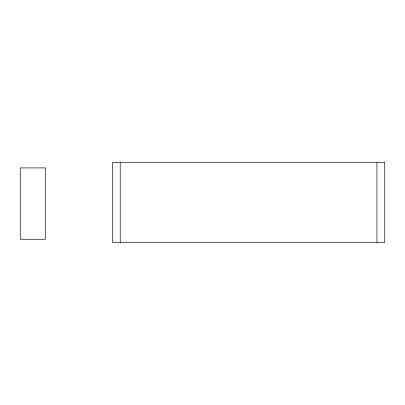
<?xml version="1.0" encoding="UTF-8"?>
<svg xmlns="http://www.w3.org/2000/svg" width="405" height="405" viewBox="0 0 405 405"><rect width="100%" height="100%" fill="white"/><g stroke="black" fill="none" stroke-linecap="round" stroke-linejoin="round"><path stroke-width="0.61" d="M376.923 162.582L376.923 242.418M120.214 162.582L120.214 242.418M384.75 162.582L112.387 162.582L112.387 242.418L384.75 242.418L384.75 162.582M45.294 167.908L20.25 167.908L20.25 239.284L45.294 239.284L45.294 167.908"/></g></svg>
